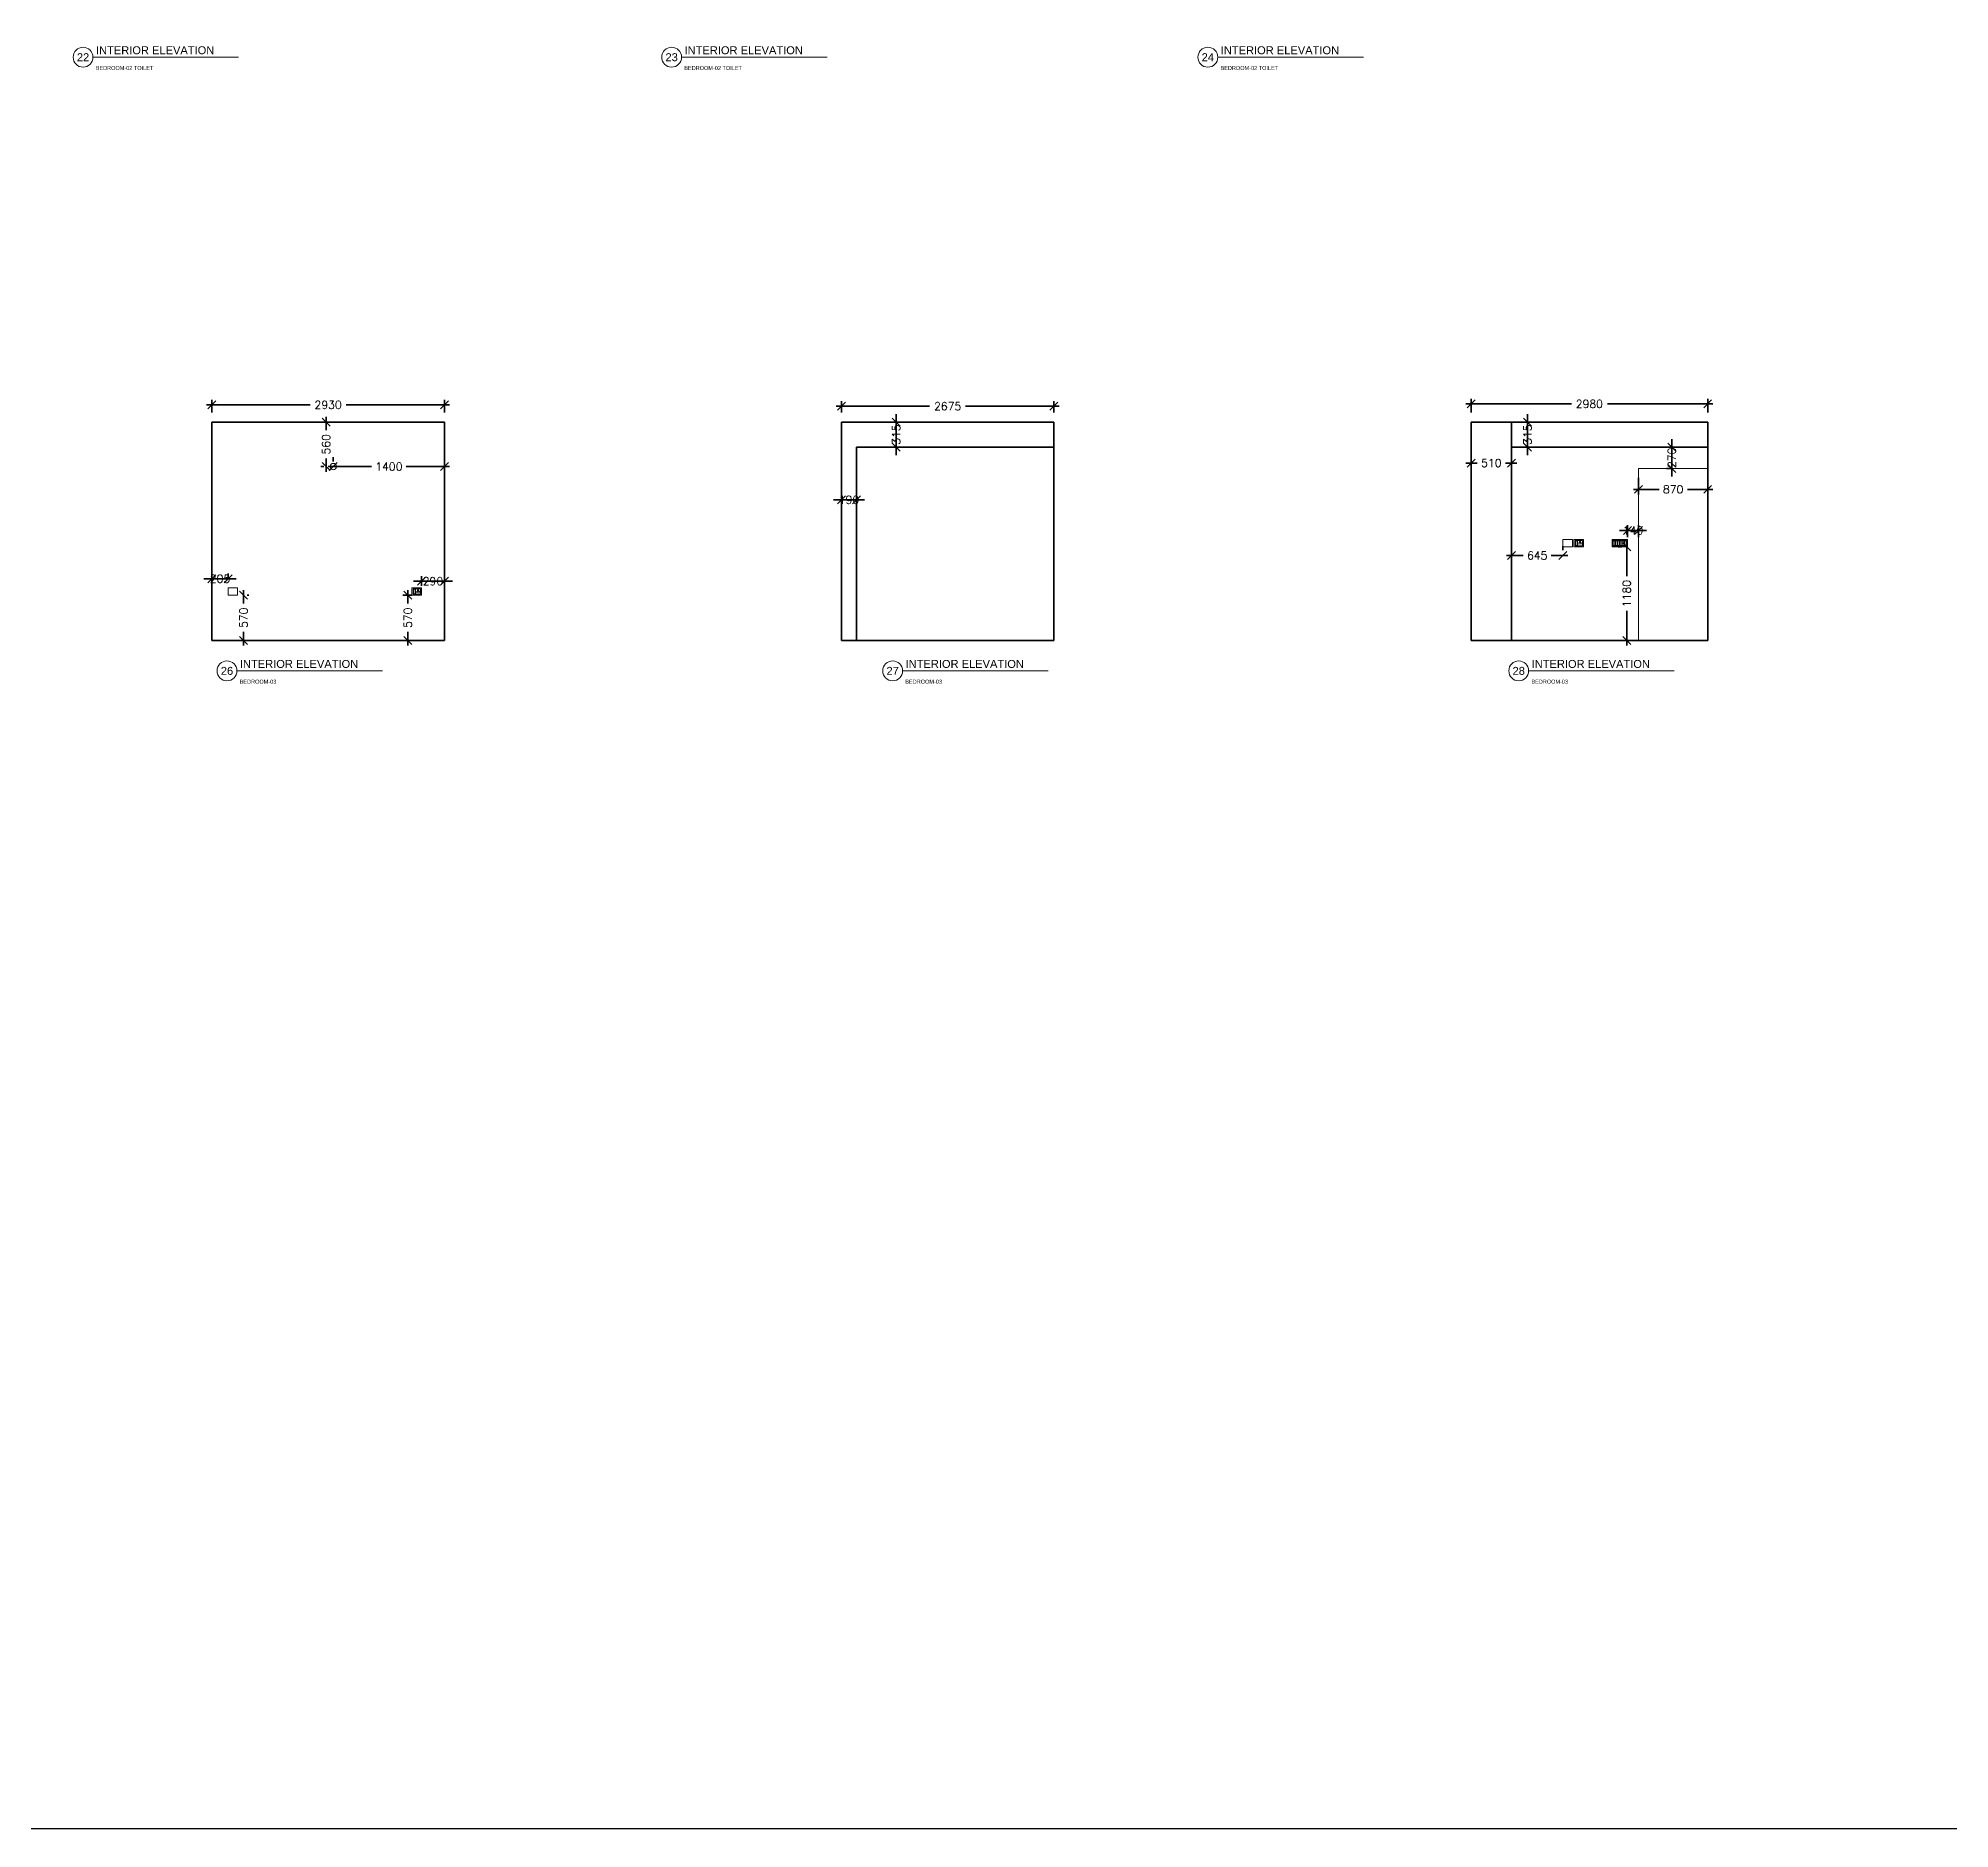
# Model space of a CAD drawing. Header units: millimetres. Extents: x -9330 to 74540, y -13540 to 80317.
# Drawn here: x 10557 to 34632, y -13540 to 9014 of the extents above; entities that cross this region are included whole.
import ezdxf
from ezdxf.enums import TextEntityAlignment as Align

# ---------------------------------------------------------------- set-up
doc = ezdxf.new("R2010")
doc.units = ezdxf.units.MM
for name, color, linetype, lineweight in [('ELIVATION', 255, 'Continuous', 18), ('LS_DR_Door', 34, 'Continuous', 5), ('LS_DR_ELECTRICAL', 1, 'Continuous', 0), ('LS_DR_Elivation', 7, 'Continuous', 35), ('LS_DR_Symbol', 6, 'Continuous', 0)]:
    doc.layers.add(name, color=color, linetype=linetype, lineweight=lineweight)
doc.styles.add('ROMANS', font='romans.shx')
doc.styles.get("Standard").update_dxf_attribs({"font": 'arial.ttf'})
doc.dimstyles.new('MD50', dxfattribs={"dimscale": 50, "dimtxt": 1.9, "dimasz": 1.3, "dimexe": 1.3, "dimexo": 2.38, "dimgap": 1, "dimtad": 1, "dimdec": 0, "dimzin": 3, "dimdsep": 46, "dimtxsty": 'ROMANS', "dimblk": 'OBLIQUE', "dimcen": -1.9, "dimdle": 1.3, "dimclrd": 150, "dimclre": 150, "dimclrt": 256, "dimadec": 0, "dimazin": 0, "dimtfac": 1, "dimtdec": 0, "dimtix": 1, "dimtmove": 2, "dimatfit": 3, "dimfxl": 1, "dimtolj": 1, "dimtzin": 3, "dimarcsym": 0})

# ---------------------------------------------------------------- blocks, each defined once
blk = doc.blocks.new('*U6')
at = {"linetype": 'Continuous'}
blk.add_line((5, 0), (78.33, 0), dxfattribs=at)
blk.add_circle((0, 0), 5, dxfattribs=at)
at = {"color": 7}
blk.add_attdef('88', text='', height=4, dxfattribs=at).set_placement((0, 0), align=Align.MIDDLE_CENTER)
for tag, p, height in [('LABELNAME', (6.5, 1.5), 4), ('DES.LINE.01', (6.37, -3.27), 2), ('DES.LINE.02', (6.37, -6.39), 2)]:
    blk.add_attdef(tag, p, '', height=height, dxfattribs=at)
blk = doc.blocks.new('_Oblique')
at = {"color": 0, "linetype": 'ByBlock', "lineweight": -2}
blk.add_line((-0.5, -0.5), (0.5, 0.5), dxfattribs=at)
blk = doc.blocks.new('*D244')
at = {"layer": 'Defpoints', "color": 0, "ltscale": 0.25, "transparency": 16777216}
for p in [(12743, 4396), (12743, 4179), (15673, 4179)]:
    blk.add_point(p, dxfattribs=at)
at = {"layer": 'LS_DR_Elivation', "color": 5, "ltscale": 0.25, "transparency": 16777216}
for p, q in [((12678, 4396), (13982, 4396)), ((15738, 4396), (14434, 4396))]:
    blk.add_line(p, q, dxfattribs=at)
at = {"layer": 'LS_DR_Elivation', "color": 8, "ltscale": 0.25, "transparency": 16777216}
for p, q in [((12743, 4298), (12743, 4461)), ((15673, 4298), (15673, 4461))]:
    blk.add_line(p, q, dxfattribs=at)
at = {"layer": 'LS_DR_Elivation', "color": 5, "ltscale": 0.25, "transparency": 16777216, "xscale": 100, "yscale": 100, "zscale": 100, "rotation": 180}
blk.add_blockref('_Oblique', (12743, 4396), dxfattribs=at)
at = {"layer": 'LS_DR_Elivation', "color": 5, "ltscale": 0.25, "transparency": 16777216, "xscale": 100, "yscale": 100, "zscale": 100}
blk.add_blockref('_Oblique', (15673, 4396), dxfattribs=at)
at = {"layer": 'LS_DR_Elivation', "color": 1, "ltscale": 0.25, "transparency": 16777216, "insert": (14208, 4396), "char_height": 100, "attachment_point": 5, "style": 'ROMANS'}
blk.add_mtext('\\A1;2930', dxfattribs=at)
blk = doc.blocks.new('*D245')
at = {"layer": 'Defpoints', "color": 0, "ltscale": 0.25, "transparency": 16777216}
for p in [(20673, 4379), (20673, 4179), (23348, 4179)]:
    blk.add_point(p, dxfattribs=at)
at = {"layer": 'LS_DR_Elivation', "color": 5, "ltscale": 0.25, "transparency": 16777216}
for p, q in [((20608, 4379), (21784, 4379)), ((23413, 4379), (22237, 4379))]:
    blk.add_line(p, q, dxfattribs=at)
at = {"layer": 'LS_DR_Elivation', "color": 8, "ltscale": 0.25, "transparency": 16777216}
for p, q in [((20673, 4298), (20673, 4444)), ((23348, 4298), (23348, 4444))]:
    blk.add_line(p, q, dxfattribs=at)
at = {"layer": 'LS_DR_Elivation', "color": 5, "ltscale": 0.25, "transparency": 16777216, "xscale": 100, "yscale": 100, "zscale": 100, "rotation": 180}
blk.add_blockref('_Oblique', (20673, 4379), dxfattribs=at)
at = {"layer": 'LS_DR_Elivation', "color": 5, "ltscale": 0.25, "transparency": 16777216, "xscale": 100, "yscale": 100, "zscale": 100}
blk.add_blockref('_Oblique', (23348, 4379), dxfattribs=at)
at = {"layer": 'LS_DR_Elivation', "color": 1, "ltscale": 0.25, "transparency": 16777216, "insert": (22011, 4379), "char_height": 100, "attachment_point": 5, "style": 'ROMANS'}
blk.add_mtext('\\A1;2675', dxfattribs=at)
blk = doc.blocks.new('*D212')
at = {"layer": 'Defpoints', "color": 0, "ltscale": 0.25, "transparency": 16777216}
for p in [(31583, 4408), (28603, 4179), (31583, 4179)]:
    blk.add_point(p, dxfattribs=at)
at = {"layer": 'LS_DR_Elivation', "color": 5, "ltscale": 0.25, "transparency": 16777216}
for p, q in [((28538, 4408), (29867, 4408)), ((31648, 4408), (30319, 4408))]:
    blk.add_line(p, q, dxfattribs=at)
at = {"layer": 'LS_DR_Elivation', "color": 8, "ltscale": 0.25, "transparency": 16777216}
for p, q in [((28603, 4298), (28603, 4473)), ((31583, 4298), (31583, 4473))]:
    blk.add_line(p, q, dxfattribs=at)
at = {"layer": 'LS_DR_Elivation', "color": 5, "ltscale": 0.25, "transparency": 16777216, "xscale": 100, "yscale": 100, "zscale": 100, "rotation": 180}
blk.add_blockref('_Oblique', (28603, 4408), dxfattribs=at)
at = {"layer": 'LS_DR_Elivation', "color": 5, "ltscale": 0.25, "transparency": 16777216, "xscale": 100, "yscale": 100, "zscale": 100}
blk.add_blockref('_Oblique', (31583, 4408), dxfattribs=at)
at = {"layer": 'LS_DR_Elivation', "color": 1, "ltscale": 0.25, "transparency": 16777216, "insert": (30093, 4408), "char_height": 100, "attachment_point": 5, "style": 'ROMANS'}
blk.add_mtext('\\A1;2980', dxfattribs=at)
blk = doc.blocks.new('15 amps socket')
at = {"layer": 'ELIVATION', "color": 1}
for p, q in [((27, -46), (30, -46)), ((30, -52), (27, -52)), ((30, -46), (30, -52)), ((52, -46), (49, -46)), ((49, -46), (49, -52)), ((49, -52), (52, -52))]:
    blk.add_line(p, q, dxfattribs=at)
blk.add_lwpolyline([(7, -4), (73, -4), (73, -70), (7, -70)], close=True, dxfattribs=at)
for centre, radius in [((26, -37), 3.64), ((53, -37), 3.04)]:
    blk.add_circle(centre, radius, dxfattribs=at)
for centre, radius, start, end in [((27, -49), 3.35, 85.0209, 274.9791), ((39, -22), 6.07, 298.955, 241.045), ((39, -30), 3.59, 144.944, 35.056), ((52, -49), 3.35, 265.0209, 94.9791)]:
    blk.add_arc(centre, radius, start, end, dxfattribs=at)
blk = doc.blocks.new('SWITCH')
at = {"layer": 'LS_DR_ELECTRICAL', "ltscale": 0.25}
for p, q in [((533533, 100225), (533505, 100225)), ((533505, 100159), (533505, 100225)), ((533533, 100159), (533505, 100159)), ((533529, 100221), (533509, 100221)), ((533509, 100163), (533509, 100221)), ((533529, 100163), (533509, 100163)), ((533529, 100221), (533529, 100163)), ((533533, 100225), (533533, 100159))]:
    blk.add_line(p, q, dxfattribs=at)
blk = doc.blocks.new('*D218')
at = {"layer": 'Defpoints', "color": 0, "ltscale": 0.25, "transparency": 16777216}
for p in [(14182, 4179), (14273, 4179), (14273, 3619)]:
    blk.add_point(p, dxfattribs=at)
at = {"layer": 'LS_DR_Elivation', "color": 8, "ltscale": 0.25, "transparency": 16777216}
for p, q in [((14154, 4179), (14117, 4179)), ((14154, 3619), (14117, 3619))]:
    blk.add_line(p, q, dxfattribs=at)
at = {"layer": 'LS_DR_Elivation', "color": 5, "ltscale": 0.25, "transparency": 16777216}
for p, q in [((14182, 4244), (14182, 4078)), ((14182, 3554), (14182, 3721))]:
    blk.add_line(p, q, dxfattribs=at)
at = {"layer": 'LS_DR_Elivation', "color": 5, "ltscale": 0.25, "transparency": 16777216, "xscale": 100, "yscale": 100, "zscale": 100}
for p, rotation in [((14182, 4179), 90), ((14182, 3619), 270)]:
    blk.add_blockref('_Oblique', p, dxfattribs=dict(at, rotation=rotation))
at = {"layer": 'LS_DR_Elivation', "color": 1, "ltscale": 0.25, "transparency": 16777216, "insert": (14182, 3899), "char_height": 100, "attachment_point": 5, "rotation": 90, "style": 'ROMANS'}
blk.add_mtext('\\A1;560', dxfattribs=at)
blk = doc.blocks.new('*D219')
at = {"layer": 'Defpoints', "color": 0, "ltscale": 0.25, "transparency": 16777216}
for p in [(14273, 3619), (15673, 3619), (15673, 3619)]:
    blk.add_point(p, dxfattribs=at)
at = {"layer": 'LS_DR_Elivation', "color": 5, "ltscale": 0.25, "transparency": 16777216}
for p, q in [((14208, 3619), (14754, 3619)), ((15738, 3619), (15192, 3619))]:
    blk.add_line(p, q, dxfattribs=at)
at = {"layer": 'LS_DR_Elivation', "color": 8, "ltscale": 0.25, "transparency": 16777216}
for p, q in [((14273, 3738), (14273, 3684)), ((15673, 3738), (15673, 3684))]:
    blk.add_line(p, q, dxfattribs=at)
at = {"layer": 'LS_DR_Elivation', "color": 5, "ltscale": 0.25, "transparency": 16777216, "xscale": 100, "yscale": 100, "zscale": 100, "rotation": 180}
blk.add_blockref('_Oblique', (14273, 3619), dxfattribs=at)
at = {"layer": 'LS_DR_Elivation', "color": 5, "ltscale": 0.25, "transparency": 16777216, "xscale": 100, "yscale": 100, "zscale": 100}
blk.add_blockref('_Oblique', (15673, 3619), dxfattribs=at)
at = {"layer": 'LS_DR_Elivation', "color": 1, "ltscale": 0.25, "transparency": 16777216, "insert": (14973, 3619), "char_height": 100, "attachment_point": 5, "style": 'ROMANS'}
blk.add_mtext('\\A1;1400', dxfattribs=at)
blk = doc.blocks.new('*D220')
at = {"layer": 'Defpoints', "color": 0, "ltscale": 0.25, "transparency": 16777216}
for p in [(12743, 2206), (12743, 2089), (12948, 2089)]:
    blk.add_point(p, dxfattribs=at)
at = {"layer": 'LS_DR_Elivation', "color": 5, "ltscale": 0.25, "transparency": 16777216}
for p, q in [((12743, 2206), (12643, 2206)), ((12948, 2206), (12743, 2206)), ((12948, 2206), (13048, 2206))]:
    blk.add_line(p, q, dxfattribs=at)
at = {"layer": 'LS_DR_Elivation', "color": 8, "ltscale": 0.25, "transparency": 16777216}
for p, q in [((12743, 2208), (12743, 2271)), ((12948, 2208), (12948, 2271))]:
    blk.add_line(p, q, dxfattribs=at)
at = {"layer": 'LS_DR_Elivation', "color": 5, "ltscale": 0.25, "transparency": 16777216, "xscale": 100, "yscale": 100, "zscale": 100}
blk.add_blockref('_Oblique', (12743, 2206), dxfattribs=at)
at = {"layer": 'LS_DR_Elivation', "color": 5, "ltscale": 0.25, "transparency": 16777216, "xscale": 100, "yscale": 100, "zscale": 100, "rotation": 180}
blk.add_blockref('_Oblique', (12948, 2206), dxfattribs=at)
at = {"layer": 'LS_DR_Elivation', "color": 1, "ltscale": 0.25, "transparency": 16777216, "insert": (12846, 2206), "char_height": 100, "attachment_point": 5, "style": 'ROMANS'}
blk.add_mtext('\\A1;205', dxfattribs=at)
blk = doc.blocks.new('*D221')
at = {"layer": 'Defpoints', "color": 0, "ltscale": 0.25, "transparency": 16777216}
for p in [(13068, 1999), (13068, 1429), (13143, 1429)]:
    blk.add_point(p, dxfattribs=at)
at = {"layer": 'LS_DR_Elivation', "color": 5, "ltscale": 0.25, "transparency": 16777216}
for p, q in [((13143, 2064), (13143, 1893)), ((13143, 1364), (13143, 1536))]:
    blk.add_line(p, q, dxfattribs=at)
at = {"layer": 'LS_DR_Elivation', "color": 8, "ltscale": 0.25, "transparency": 16777216}
for p, q in [((13187, 1999), (13208, 1999)), ((13187, 1429), (13208, 1429))]:
    blk.add_line(p, q, dxfattribs=at)
at = {"layer": 'LS_DR_Elivation', "color": 5, "ltscale": 0.25, "transparency": 16777216, "xscale": 100, "yscale": 100, "zscale": 100}
for p, rotation in [((13143, 1999), 90), ((13143, 1429), 270)]:
    blk.add_blockref('_Oblique', p, dxfattribs=dict(at, rotation=rotation))
at = {"layer": 'LS_DR_Elivation', "color": 1, "ltscale": 0.25, "transparency": 16777216, "insert": (13143, 1714), "char_height": 100, "attachment_point": 5, "rotation": 90, "style": 'ROMANS'}
blk.add_mtext('\\A1;570', dxfattribs=at)
blk = doc.blocks.new('*D222')
at = {"layer": 'Defpoints', "color": 0, "ltscale": 0.25, "transparency": 16777216}
for p in [(15673, 2175), (15383, 1999), (15673, 1999)]:
    blk.add_point(p, dxfattribs=at)
at = {"layer": 'LS_DR_Elivation', "color": 5, "ltscale": 0.25, "transparency": 16777216}
for p, q in [((15383, 2175), (15283, 2175)), ((15383, 2175), (15673, 2175)), ((15673, 2175), (15773, 2175))]:
    blk.add_line(p, q, dxfattribs=at)
at = {"layer": 'LS_DR_Elivation', "color": 8, "ltscale": 0.25, "transparency": 16777216}
for p, q in [((15383, 2118), (15383, 2240)), ((15673, 2118), (15673, 2240))]:
    blk.add_line(p, q, dxfattribs=at)
at = {"layer": 'LS_DR_Elivation', "color": 5, "ltscale": 0.25, "transparency": 16777216, "xscale": 100, "yscale": 100, "zscale": 100}
blk.add_blockref('_Oblique', (15383, 2175), dxfattribs=at)
at = {"layer": 'LS_DR_Elivation', "color": 5, "ltscale": 0.25, "transparency": 16777216, "xscale": 100, "yscale": 100, "zscale": 100, "rotation": 180}
blk.add_blockref('_Oblique', (15673, 2175), dxfattribs=at)
at = {"layer": 'LS_DR_Elivation', "color": 1, "ltscale": 0.25, "transparency": 16777216, "insert": (15528, 2175), "char_height": 100, "attachment_point": 5, "style": 'ROMANS'}
blk.add_mtext('\\A1;290', dxfattribs=at)
blk = doc.blocks.new('*D223')
at = {"layer": 'Defpoints', "color": 0, "ltscale": 0.25, "transparency": 16777216}
for p in [(15383, 1999), (15212, 1429), (15383, 1429)]:
    blk.add_point(p, dxfattribs=at)
at = {"layer": 'LS_DR_Elivation', "color": 8, "ltscale": 0.25, "transparency": 16777216}
for p, q in [((15264, 1999), (15147, 1999)), ((15264, 1429), (15147, 1429))]:
    blk.add_line(p, q, dxfattribs=at)
at = {"layer": 'LS_DR_Elivation', "color": 5, "ltscale": 0.25, "transparency": 16777216}
for p, q in [((15212, 2064), (15212, 1893)), ((15212, 1364), (15212, 1536))]:
    blk.add_line(p, q, dxfattribs=at)
at = {"layer": 'LS_DR_Elivation', "color": 5, "ltscale": 0.25, "transparency": 16777216, "xscale": 100, "yscale": 100, "zscale": 100}
for p, rotation in [((15212, 1999), 90), ((15212, 1429), 270)]:
    blk.add_blockref('_Oblique', p, dxfattribs=dict(at, rotation=rotation))
at = {"layer": 'LS_DR_Elivation', "color": 1, "ltscale": 0.25, "transparency": 16777216, "insert": (15212, 1714), "char_height": 100, "attachment_point": 5, "rotation": 90, "style": 'ROMANS'}
blk.add_mtext('\\A1;570', dxfattribs=at)
blk = doc.blocks.new('*D224')
at = {"layer": 'Defpoints', "color": 0, "ltscale": 0.25, "transparency": 16777216}
for p in [(21362, 4179), (21362, 4179), (21362, 3864)]:
    blk.add_point(p, dxfattribs=at)
at = {"layer": 'LS_DR_Elivation', "color": 8, "ltscale": 0.25, "transparency": 16777216}
for p, q in [((21243, 4179), (21297, 4179)), ((21243, 3864), (21297, 3864))]:
    blk.add_line(p, q, dxfattribs=at)
at = {"layer": 'LS_DR_Elivation', "color": 5, "ltscale": 0.25, "transparency": 16777216}
for p, q in [((21362, 4179), (21362, 4279)), ((21362, 3864), (21362, 4179)), ((21362, 3864), (21362, 3764))]:
    blk.add_line(p, q, dxfattribs=at)
at = {"layer": 'LS_DR_Elivation', "color": 5, "ltscale": 0.25, "transparency": 16777216, "xscale": 100, "yscale": 100, "zscale": 100}
for p, rotation in [((21362, 4179), 270), ((21362, 3864), 90)]:
    blk.add_blockref('_Oblique', p, dxfattribs=dict(at, rotation=rotation))
at = {"layer": 'LS_DR_Elivation', "color": 1, "ltscale": 0.25, "transparency": 16777216, "insert": (21362, 4022), "char_height": 100, "attachment_point": 5, "rotation": 90, "style": 'ROMANS'}
blk.add_mtext('\\A1;315', dxfattribs=at)
blk = doc.blocks.new('*D225')
at = {"layer": 'Defpoints', "color": 0, "ltscale": 0.25, "transparency": 16777216}
for p in [(20673, 3200), (20673, 3200), (20863, 3200)]:
    blk.add_point(p, dxfattribs=at)
at = {"layer": 'LS_DR_Elivation', "color": 5, "ltscale": 0.25, "transparency": 16777216}
for p, q in [((20673, 3200), (20573, 3200)), ((20863, 3200), (20673, 3200)), ((20863, 3200), (20963, 3200))]:
    blk.add_line(p, q, dxfattribs=at)
at = {"layer": 'LS_DR_Elivation', "color": 8, "ltscale": 0.25, "transparency": 16777216}
for p, q in [((20673, 3319), (20673, 3265)), ((20863, 3319), (20863, 3265))]:
    blk.add_line(p, q, dxfattribs=at)
at = {"layer": 'LS_DR_Elivation', "color": 5, "ltscale": 0.25, "transparency": 16777216, "xscale": 100, "yscale": 100, "zscale": 100}
blk.add_blockref('_Oblique', (20673, 3200), dxfattribs=at)
at = {"layer": 'LS_DR_Elivation', "color": 5, "ltscale": 0.25, "transparency": 16777216, "xscale": 100, "yscale": 100, "zscale": 100, "rotation": 180}
blk.add_blockref('_Oblique', (20863, 3200), dxfattribs=at)
at = {"layer": 'LS_DR_Elivation', "color": 1, "ltscale": 0.25, "transparency": 16777216, "insert": (20768, 3200), "char_height": 100, "attachment_point": 5, "style": 'ROMANS'}
blk.add_mtext('\\A1;190', dxfattribs=at)
blk = doc.blocks.new('*D226')
at = {"layer": 'Defpoints', "color": 0, "ltscale": 0.25, "transparency": 16777216}
for p in [(29313, 4179), (29332, 4179), (29332, 3864)]:
    blk.add_point(p, dxfattribs=at)
at = {"layer": 'LS_DR_Elivation', "color": 8, "ltscale": 0.25, "transparency": 16777216}
for p, q in [((29213, 4179), (29248, 4179)), ((29213, 3864), (29248, 3864))]:
    blk.add_line(p, q, dxfattribs=at)
at = {"layer": 'LS_DR_Elivation', "color": 5, "ltscale": 0.25, "transparency": 16777216}
for p, q in [((29313, 4179), (29313, 4279)), ((29313, 3864), (29313, 4179)), ((29313, 3864), (29313, 3764))]:
    blk.add_line(p, q, dxfattribs=at)
at = {"layer": 'LS_DR_Elivation', "color": 5, "ltscale": 0.25, "transparency": 16777216, "xscale": 100, "yscale": 100, "zscale": 100}
for p, rotation in [((29313, 4179), 270), ((29313, 3864), 90)]:
    blk.add_blockref('_Oblique', p, dxfattribs=dict(at, rotation=rotation))
at = {"layer": 'LS_DR_Elivation', "color": 1, "ltscale": 0.25, "transparency": 16777216, "insert": (29313, 4022), "char_height": 100, "attachment_point": 5, "rotation": 90, "style": 'ROMANS'}
blk.add_mtext('\\A1;315', dxfattribs=at)
blk = doc.blocks.new('*D227')
at = {"layer": 'Defpoints', "color": 0, "ltscale": 0.25, "transparency": 16777216}
for p in [(28603, 3739), (29113, 3739), (29113, 3663)]:
    blk.add_point(p, dxfattribs=at)
at = {"layer": 'LS_DR_Elivation', "color": 5, "ltscale": 0.25, "transparency": 16777216}
for p, q in [((28538, 3663), (28680, 3663)), ((29178, 3663), (29037, 3663))]:
    blk.add_line(p, q, dxfattribs=at)
at = {"layer": 'LS_DR_Elivation', "color": 8, "ltscale": 0.25, "transparency": 16777216}
for p, q in [((28603, 3620), (28603, 3598)), ((29113, 3620), (29113, 3598))]:
    blk.add_line(p, q, dxfattribs=at)
at = {"layer": 'LS_DR_Elivation', "color": 5, "ltscale": 0.25, "transparency": 16777216, "xscale": 100, "yscale": 100, "zscale": 100, "rotation": 180}
blk.add_blockref('_Oblique', (28603, 3663), dxfattribs=at)
at = {"layer": 'LS_DR_Elivation', "color": 5, "ltscale": 0.25, "transparency": 16777216, "xscale": 100, "yscale": 100, "zscale": 100}
blk.add_blockref('_Oblique', (29113, 3663), dxfattribs=at)
at = {"layer": 'LS_DR_Elivation', "color": 1, "ltscale": 0.25, "transparency": 16777216, "insert": (28858, 3663), "char_height": 100, "attachment_point": 5, "style": 'ROMANS'}
blk.add_mtext('\\A1;510', dxfattribs=at)
blk = doc.blocks.new('*D228')
at = {"layer": 'Defpoints', "color": 0, "ltscale": 0.25, "transparency": 16777216}
for p in [(31131, 3864), (31250, 3864), (31250, 3594)]:
    blk.add_point(p, dxfattribs=at)
at = {"layer": 'LS_DR_Elivation', "color": 8, "ltscale": 0.25, "transparency": 16777216}
for p, q in [((31131, 3864), (31066, 3864)), ((31131, 3594), (31066, 3594))]:
    blk.add_line(p, q, dxfattribs=at)
at = {"layer": 'LS_DR_Elivation', "color": 5, "ltscale": 0.25, "transparency": 16777216}
for p, q in [((31131, 3864), (31131, 3964)), ((31131, 3594), (31131, 3864)), ((31131, 3594), (31131, 3494))]:
    blk.add_line(p, q, dxfattribs=at)
at = {"layer": 'LS_DR_Elivation', "color": 5, "ltscale": 0.25, "transparency": 16777216, "xscale": 100, "yscale": 100, "zscale": 100}
for p, rotation in [((31131, 3864), 270), ((31131, 3594), 90)]:
    blk.add_blockref('_Oblique', p, dxfattribs=dict(at, rotation=rotation))
at = {"layer": 'LS_DR_Elivation', "color": 1, "ltscale": 0.25, "transparency": 16777216, "insert": (31131, 3729), "char_height": 100, "attachment_point": 5, "rotation": 90, "style": 'ROMANS'}
blk.add_mtext('\\A1;270', dxfattribs=at)
blk = doc.blocks.new('*D209')
at = {"layer": 'Defpoints', "color": 0, "ltscale": 0.25, "transparency": 16777216}
for p in [(30713, 3594), (31583, 3594), (31583, 3332)]:
    blk.add_point(p, dxfattribs=at)
at = {"layer": 'LS_DR_Elivation', "color": 8, "ltscale": 0.25, "transparency": 16777216}
for p, q in [((30713, 3475), (30713, 3267)), ((31583, 3475), (31583, 3267))]:
    blk.add_line(p, q, dxfattribs=at)
at = {"layer": 'LS_DR_Elivation', "color": 5, "ltscale": 0.25, "transparency": 16777216}
for p, q in [((30648, 3332), (30970, 3332)), ((31648, 3332), (31327, 3332))]:
    blk.add_line(p, q, dxfattribs=at)
at = {"layer": 'LS_DR_Elivation', "color": 5, "ltscale": 0.25, "transparency": 16777216, "xscale": 100, "yscale": 100, "zscale": 100, "rotation": 180}
blk.add_blockref('_Oblique', (30713, 3332), dxfattribs=at)
at = {"layer": 'LS_DR_Elivation', "color": 5, "ltscale": 0.25, "transparency": 16777216, "xscale": 100, "yscale": 100, "zscale": 100}
blk.add_blockref('_Oblique', (31583, 3332), dxfattribs=at)
at = {"layer": 'LS_DR_Elivation', "color": 1, "ltscale": 0.25, "transparency": 16777216, "insert": (31148, 3332), "char_height": 100, "attachment_point": 5, "style": 'ROMANS'}
blk.add_mtext('\\A1;870', dxfattribs=at)
blk = doc.blocks.new('*D210')
at = {"layer": 'Defpoints', "color": 0, "ltscale": 0.25, "transparency": 16777216}
for p in [(30713, 2814), (30573, 2609), (30713, 2609)]:
    blk.add_point(p, dxfattribs=at)
at = {"layer": 'LS_DR_Elivation', "color": 5, "ltscale": 0.25, "transparency": 16777216}
for p, q in [((30573, 2814), (30473, 2814)), ((30573, 2814), (30713, 2814)), ((30713, 2814), (30813, 2814))]:
    blk.add_line(p, q, dxfattribs=at)
at = {"layer": 'LS_DR_Elivation', "color": 8, "ltscale": 0.25, "transparency": 16777216}
for p, q in [((30573, 2728), (30573, 2879)), ((30713, 2728), (30713, 2879))]:
    blk.add_line(p, q, dxfattribs=at)
at = {"layer": 'LS_DR_Elivation', "color": 5, "ltscale": 0.25, "transparency": 16777216, "xscale": 100, "yscale": 100, "zscale": 100}
blk.add_blockref('_Oblique', (30573, 2814), dxfattribs=at)
at = {"layer": 'LS_DR_Elivation', "color": 5, "ltscale": 0.25, "transparency": 16777216, "xscale": 100, "yscale": 100, "zscale": 100, "rotation": 180}
blk.add_blockref('_Oblique', (30713, 2814), dxfattribs=at)
at = {"layer": 'LS_DR_Elivation', "color": 1, "ltscale": 0.25, "transparency": 16777216, "insert": (30643, 2814), "char_height": 100, "attachment_point": 5, "style": 'ROMANS'}
blk.add_mtext('\\A1;140', dxfattribs=at)
blk = doc.blocks.new('*D211')
at = {"layer": 'Defpoints', "color": 0, "ltscale": 0.25, "transparency": 16777216}
for p in [(30573, 2609), (30563, 1429), (30573, 1429)]:
    blk.add_point(p, dxfattribs=at)
at = {"layer": 'LS_DR_Elivation', "color": 5, "ltscale": 0.25, "transparency": 16777216}
for p, q in [((30563, 2674), (30563, 2239)), ((30563, 1364), (30563, 1800))]:
    blk.add_line(p, q, dxfattribs=at)
at = {"layer": 'LS_DR_Elivation', "color": 8, "ltscale": 0.25, "transparency": 16777216}
for p, q in [((30454, 2609), (30498, 2609)), ((30454, 1429), (30498, 1429))]:
    blk.add_line(p, q, dxfattribs=at)
at = {"layer": 'LS_DR_Elivation', "color": 5, "ltscale": 0.25, "transparency": 16777216, "xscale": 100, "yscale": 100, "zscale": 100}
for p, rotation in [((30563, 2609), 90), ((30563, 1429), 270)]:
    blk.add_blockref('_Oblique', p, dxfattribs=dict(at, rotation=rotation))
at = {"layer": 'LS_DR_Elivation', "color": 1, "ltscale": 0.25, "transparency": 16777216, "insert": (30563, 2019), "char_height": 100, "attachment_point": 5, "rotation": 90, "style": 'ROMANS'}
blk.add_mtext('\\A1;1180', dxfattribs=at)
blk = doc.blocks.new('*D197')
at = {"layer": 'Defpoints', "color": 0, "ltscale": 0.25, "transparency": 16777216}
for p in [(29113, 2499), (29113, 2499), (29758, 2499)]:
    blk.add_point(p, dxfattribs=at)
at = {"layer": 'LS_DR_Elivation', "color": 5, "ltscale": 0.25, "transparency": 16777216}
for p, q in [((29048, 2499), (29259, 2499)), ((29823, 2499), (29612, 2499))]:
    blk.add_line(p, q, dxfattribs=at)
at = {"layer": 'LS_DR_Elivation', "color": 8, "ltscale": 0.25, "transparency": 16777216}
for p, q in [((29113, 2618), (29113, 2564)), ((29758, 2618), (29758, 2564))]:
    blk.add_line(p, q, dxfattribs=at)
at = {"layer": 'LS_DR_Elivation', "color": 5, "ltscale": 0.25, "transparency": 16777216, "xscale": 100, "yscale": 100, "zscale": 100, "rotation": 180}
blk.add_blockref('_Oblique', (29113, 2499), dxfattribs=at)
at = {"layer": 'LS_DR_Elivation', "color": 5, "ltscale": 0.25, "transparency": 16777216, "xscale": 100, "yscale": 100, "zscale": 100}
blk.add_blockref('_Oblique', (29758, 2499), dxfattribs=at)
at = {"layer": 'LS_DR_Elivation', "color": 1, "ltscale": 0.25, "transparency": 16777216, "insert": (29436, 2499), "char_height": 100, "attachment_point": 5, "style": 'ROMANS'}
blk.add_mtext('\\A1;645', dxfattribs=at)

msp = doc.modelspace()

# ---------------------------------------------------------------- linework, layer by layer
msp.add_lwpolyline([(-9330.2, 80316.8), (74539.8, 80316.8), (74539.8, -13540.1), (-9330.2, -13540.1)], close=True)
at = {"layer": 'LS_DR_Door', "ltscale": 0.25}
for q in [(30713.2, 1429.5), (31583.2, 3594.5)]:
    msp.add_line((30713.2, 3594.5), q, dxfattribs=at)
at = {"layer": 'LS_DR_ELECTRICAL', "ltscale": 0.25}
for points in [[(29878.2, 2609.5), (29758.2, 2609.5), (29758.2, 2699.5), (29878.2, 2699.5)], [(30018.2, 2609.5), (29898.2, 2609.5), (29898.2, 2699.5), (30018.2, 2699.5)], [(30018.2, 2609.5), (29898.2, 2609.5), (29898.2, 2699.5), (30018.2, 2699.5)], [(30018.2, 2609.5), (29898.2, 2609.5), (29898.2, 2699.5), (30018.2, 2699.5)], [(30018.2, 2609.5), (29898.2, 2609.5), (29898.2, 2699.5), (30018.2, 2699.5)], [(30573.2, 2609.5), (30380.1, 2609.5), (30380.1, 2699.5), (30573.2, 2699.5)], [(13068.2, 1999.5), (12948.2, 1999.5), (12948.2, 2089.5), (13068.2, 2089.5)], [(15383.2, 1999.5), (15263.2, 1999.5), (15263.2, 2089.5), (15383.2, 2089.5)], [(15383.2, 1999.5), (15263.2, 1999.5), (15263.2, 2089.5), (15383.2, 2089.5)], [(15383.2, 1999.5), (15263.2, 1999.5), (15263.2, 2089.5), (15383.2, 2089.5)], [(15383.2, 1999.5), (15263.2, 1999.5), (15263.2, 2089.5), (15383.2, 2089.5)]]:
    msp.add_lwpolyline(points, close=True, dxfattribs=at)
at = {"layer": 'LS_DR_ELECTRICAL'}
msp.add_circle((14273.2, 3619.5), 40, dxfattribs=at)
at = {"layer": 'LS_DR_Elivation', "color": 9, "ltscale": 0.25, "true_color": 0xc7c8ca}
for p, q in [((12743.2, 4179.5), (12743.2, 1429.5)), ((12743.2, 4179.5), (15673.2, 4179.5)), ((15673.2, 4179.5), (15673.2, 1429.5)), ((20673.2, 4179.5), (20673.2, 1429.5)), ((20673.2, 4179.5), (23348.2, 4179.5)), ((23348.2, 4179.5), (23348.2, 1429.5)), ((28603.2, 4179.5), (28603.2, 1429.5)), ((28603.2, 4179.5), (31583.2, 4179.5)), ((29113.2, 4179.5), (29113.2, 1429.5)), ((31583.2, 4179.5), (31583.2, 1429.5)), ((20863.2, 3864.5), (20863.2, 1429.5)), ((20863.2, 3864.5), (23348.2, 3864.5)), ((29113.2, 3864.5), (31583.2, 3864.5)), ((12743.2, 1429.5), (15673.2, 1429.5)), ((20673.2, 1429.5), (23348.2, 1429.5)), ((28603.2, 1429.5), (31583.2, 1429.5))]:
    msp.add_line(p, q, dxfattribs=at)

# ---------------------------------------------------------------- block references
at = {"layer": 'LS_DR_ELECTRICAL', "ltscale": 0.25, "xscale": -1}
for name, p in [('SWITCH', (563446.1, -97536.9)), ('SWITCH', (563446.1, -97536.9)), ('SWITCH', (563446.1, -97536.9)), ('SWITCH', (563446.1, -97536.9)), ('15 amps socket', (30014.8, 2692)), ('15 amps socket', (30014.8, 2692)), ('15 amps socket', (30014.8, 2692)), ('15 amps socket', (30014.8, 2692)), ('SWITCH', (548811.1, -98146.9)), ('SWITCH', (548811.1, -98146.9)), ('SWITCH', (548811.1, -98146.9)), ('SWITCH', (548811.1, -98146.9)), ('15 amps socket', (15379.8, 2082)), ('15 amps socket', (15379.8, 2082)), ('15 amps socket', (15379.8, 2082)), ('15 amps socket', (15379.8, 2082))]:
    msp.add_blockref(name, p, dxfattribs=at)
at = {"layer": 'LS_DR_ELECTRICAL', "ltscale": 0.25}
for p in [(-503115.2, -97536.9), (-503087.2, -97536.9), (-503057.3, -97536.9), (-503029.2, -97536.9), (-503001.2, -97536.9), (-502973.2, -97536.9)]:
    msp.add_blockref('SWITCH', p, dxfattribs=at)
at = {"layer": 'LS_DR_Symbol', "ltscale": 0.25}
ref = msp.add_blockref('*U6', (11121.3, 8775.5), dxfattribs=dict(at, xscale=25, yscale=25, zscale=25))
ref.add_attrib('88', '22', dxfattribs={"layer": '0', "color": 7, "height": 100}).set_placement((11121.3, 8775.5), align=Align.MIDDLE_CENTER)
ref.add_attrib('LABELNAME', 'INTERIOR ELEVATION ', (11283.8, 8813), dxfattribs={"layer": '0', "color": 7, "height": 100})
ref.add_attrib('DES.LINE.01', 'BEDROOM-02 TOILET', (11280.7, 8614.5), dxfattribs={"layer": '0', "color": 7, "height": 50})
ref = msp.add_blockref('*U6', (18534.3, 8775.5), dxfattribs=dict(at, xscale=25, yscale=25, zscale=25))
ref.add_attrib('88', '23', dxfattribs={"layer": '0', "color": 7, "height": 100}).set_placement((18534.3, 8775.5), align=Align.MIDDLE_CENTER)
ref.add_attrib('LABELNAME', 'INTERIOR ELEVATION ', (18696.8, 8813), dxfattribs={"layer": '0', "color": 7, "height": 100})
ref.add_attrib('DES.LINE.01', 'BEDROOM-02 TOILET', (18693.7, 8614.5), dxfattribs={"layer": '0', "color": 7, "height": 50})
ref = msp.add_blockref('*U6', (25287.8, 8775.5), dxfattribs=dict(at, xscale=25, yscale=25, zscale=25))
ref.add_attrib('88', '24', dxfattribs={"layer": '0', "color": 7, "height": 100}).set_placement((25287.8, 8775.5), align=Align.MIDDLE_CENTER)
ref.add_attrib('LABELNAME', 'INTERIOR ELEVATION ', (25450.3, 8813), dxfattribs={"layer": '0', "color": 7, "height": 100})
ref.add_attrib('DES.LINE.01', 'BEDROOM-02 TOILET', (25447.2, 8614.5), dxfattribs={"layer": '0', "color": 7, "height": 50})
ref = msp.add_blockref('*U6', (12934.1, 1045.5), dxfattribs=dict(at, xscale=25, yscale=25, zscale=25))
ref.add_attrib('88', '26', dxfattribs={"layer": '0', "color": 7, "height": 100}).set_placement((12934.1, 1045.5), align=Align.MIDDLE_CENTER)
ref.add_attrib('LABELNAME', 'INTERIOR ELEVATION ', (13096.6, 1083), dxfattribs={"layer": '0', "color": 7, "height": 100})
ref.add_attrib('DES.LINE.01', 'BEDROOM-03', (13093.5, 884.5), dxfattribs={"layer": '0', "color": 7, "height": 50})
ref = msp.add_blockref('*U6', (21318.1, 1045.5), dxfattribs=dict(at, xscale=25, yscale=25, zscale=25))
ref.add_attrib('88', '27', dxfattribs={"layer": '0', "color": 7, "height": 100}).set_placement((21318.1, 1045.5), align=Align.MIDDLE_CENTER)
ref.add_attrib('LABELNAME', 'INTERIOR ELEVATION ', (21480.6, 1083), dxfattribs={"layer": '0', "color": 7, "height": 100})
ref.add_attrib('DES.LINE.01', 'BEDROOM-03', (21477.5, 884.5), dxfattribs={"layer": '0', "color": 7, "height": 50})
ref = msp.add_blockref('*U6', (29203.1, 1045.5), dxfattribs=dict(at, xscale=25, yscale=25, zscale=25))
ref.add_attrib('88', '28', dxfattribs={"layer": '0', "color": 7, "height": 100}).set_placement((29203.1, 1045.5), align=Align.MIDDLE_CENTER)
ref.add_attrib('LABELNAME', 'INTERIOR ELEVATION ', (29365.6, 1083), dxfattribs={"layer": '0', "color": 7, "height": 100})
ref.add_attrib('DES.LINE.01', 'BEDROOM-03', (29362.5, 884.5), dxfattribs={"layer": '0', "color": 7, "height": 50})

# ---------------------------------------------------------------- dimensions: what is measured, and where the dimension line sits
at = {"layer": 'LS_DR_Elivation', "color": 9, "ltscale": 0.25, "true_color": 0xc7c8ca}
for base, p1, p2, picture, middle in [((12743.2, 4396), (15673.2, 4179.5), (12743.2, 4179.5), '*D244', (14208.2, 4396)), ((20673.2, 4379), (23348.2, 4179.5), (20673.2, 4179.5), '*D245', (22010.7, 4379)), ((31583.2, 4408), (28603.2, 4179.5), (31583.2, 4179.5), '*D212', (30093.2, 4408)), ((15673.2, 3619.5), (14273.2, 3619.5), (15673.2, 3619.5), '*D219', (14973.2, 3619.5)), ((29113.2, 3663), (28603.2, 3739), (29113.2, 3739), '*D227', (28858.2, 3663)), ((31583.2, 3332), (30713.2, 3594.5), (31583.2, 3594.5), '*D209', (31148.2, 3332)), ((20673.2, 3200.5), (20863.2, 3200.5), (20673.2, 3200.5), '*D225', (20768.2, 3200.5)), ((30713.2, 2814), (30573.2, 2609.5), (30713.2, 2609.5), '*D210', (30643.2, 2814)), ((29113.2, 2499), (29758.2, 2499), (29113.2, 2499), '*D197', (29435.7, 2499)), ((12743.2, 2206.5), (12948.2, 2089.5), (12743.2, 2089.5), '*D220', (12845.7, 2206.5)), ((15673.2, 2175.5), (15383.2, 1999.5), (15673.2, 1999.5), '*D222', (15528.2, 2175.5))]:
    dim = msp.add_linear_dim(base=base, p1=p1, p2=p2, dimstyle='MD50', override={"dimtxt": 2, "dimasz": 2, "dimtad": 0, "dimclrd": 5, "dimclre": 8, "dimclrt": 1, "dimfxl": 30, "dimlwd": 65535, "dimlwe": 65535, "dimarcsym": 2}, dxfattribs=at)
    dim.commit()
    dim.dimension.update_dxf_attribs({"geometry": picture, "text_midpoint": middle})
for base, p1, p2, picture, middle in [((14181.7, 4179.5), (14273.2, 3619.5), (14273.2, 4179.5), '*D218', (14181.7, 3899.5)), ((21362.3, 4179.5), (21362.3, 3864.5), (21362.3, 4179.5), '*D224', (21362.3, 4022)), ((29312.8, 4179.5), (29331.8, 3864.5), (29331.8, 4179.5), '*D226', (29312.8, 4022)), ((31131.3, 3864.5), (31249.8, 3594.5), (31249.8, 3864.5), '*D228', (31131.3, 3729.5)), ((30563.2, 1429.5), (30573.2, 2609.5), (30573.2, 1429.5), '*D211', (30563.2, 2019.5)), ((13143.2, 1429.5), (13068.2, 1999.5), (13068.2, 1429.5), '*D221', (13143.2, 1714.5)), ((15211.7, 1429.5), (15383.2, 1999.5), (15383.2, 1429.5), '*D223', (15211.7, 1714.5))]:
    dim = msp.add_linear_dim(base=base, p1=p1, p2=p2, angle=90, dimstyle='MD50', override={"dimtxt": 2, "dimasz": 2, "dimtad": 0, "dimclrd": 5, "dimclre": 8, "dimclrt": 1, "dimfxl": 30, "dimlwd": 65535, "dimlwe": 65535, "dimarcsym": 2}, dxfattribs=at)
    dim.commit()
    dim.dimension.update_dxf_attribs({"geometry": picture, "text_midpoint": middle})

doc.saveas('drawing.dxf')
